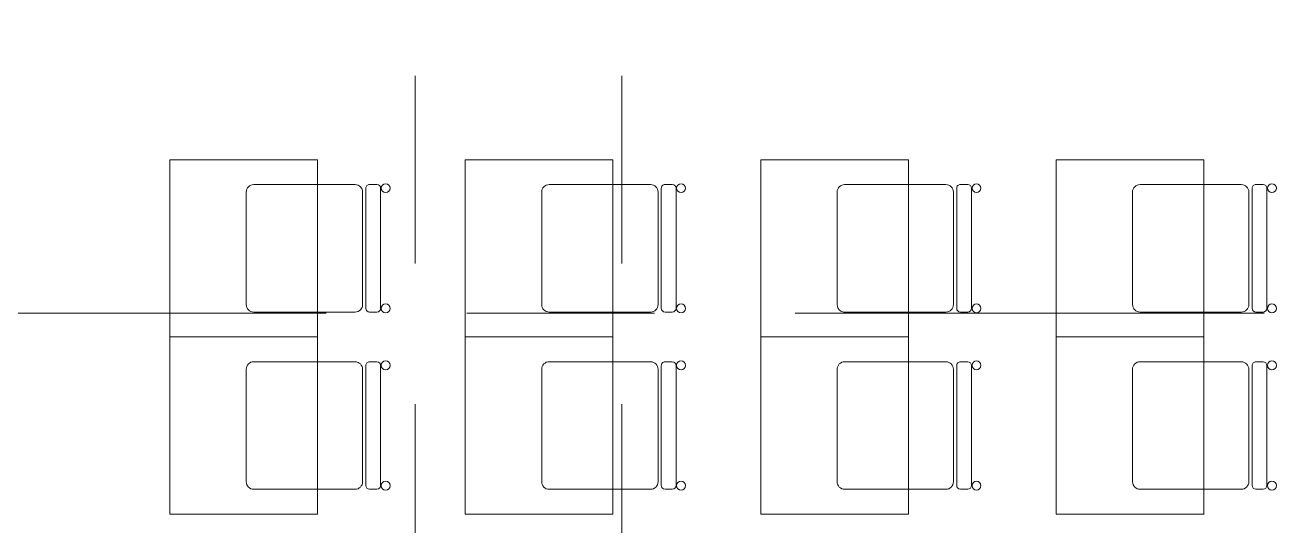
# Model space of a CAD drawing. Header units: millimetres. Extents: x 35111 to 235598, y -8553 to 29000.
# Drawn here: x 59140 to 63391, y 2880 to 4576 of the extents above; entities that cross this region are included whole.
import ezdxf

# ---------------------------------------------------------------- set-up
doc = ezdxf.new("R2010")
doc.units = ezdxf.units.MM
doc.linetypes.add('Осевая', pattern=[3175, 635, -476.25, 1587.5, -476.25])
doc.layers.add('I-FURN-1', color=7, linetype='Continuous', lineweight=9, true_color=0xf0f0f0)
doc.layers.add('Оси-2', color=7, linetype='Осевая', lineweight=9)

# ---------------------------------------------------------------- blocks, each defined once
blk = doc.blocks.new('Стол базовый прямоугольный - 1_7а-25476368-План размещения напольных электротехнических лючков и розеток 3 этажа в осях 12-23')
at = {"layer": 'I-FURN-1'}
for p, q in [((250, 300), (-250, 300)), ((-250, 300), (-250, -300)), ((250, -300), (250, 300)), ((-250, -300), (250, -300))]:
    blk.add_line(p, q, dxfattribs=at)
blk = doc.blocks.new('Стул Breuer - 1_9а-25403171-План размещения напольных электротехнических лючков и розеток 3 этажа в осях 12-23')
at = {"layer": 'I-FURN-1'}
for p, q in [((-215.9, 215.9), (-215.9, 0)), ((190.5, 241.3), (-190.5, 241.3)), ((215.9, 0), (215.9, 215.9)), ((-215.9, 0), (-215.9, -127)), ((215.9, -127), (215.9, 0)), ((203.2, -163.5), (-203.2, -163.5)), ((-190.5, -152.4), (190.5, -152.4)), ((-215.9, -176.2), (-215.9, -200.8)), ((215.9, -200.8), (215.9, -176.2)), ((-203.2, -213.5), (203.2, -213.5))]:
    blk.add_line(p, q, dxfattribs=at)
for centre, radius, start, end in [((-190.5, 215.9), 25.4, 90, 180), ((190.5, 215.9), 25.4, 0, 90), ((-190.5, -127), 25.4, 180, 270), ((190.5, -127), 25.4, 270, 360), ((-203.2, -176.2), 12.7, 90, 180), ((203.2, -176.2), 12.7, 360, 90), ((-203.2, -200.8), 12.7, 180, 270), ((203.2, -200.8), 12.7, 270, 360), ((-203.5, -230.6), 15.1, 360, 180), ((-203.5, -230.6), 15.1, 180, 360), ((203.7, -230.6), 15.1, 360, 180), ((203.7, -230.6), 15.1, 180, 360)]:
    blk.add_arc(centre, radius, start, end, dxfattribs=at)
blk = doc.blocks.new('Стул Breuer - 1_9а-V102-План размещения напольных электротехнических лючков и розеток 3 этажа в осях 12-23')
at = {"layer": 'I-FURN-1'}
for p, q in [((-215.9, 215.9), (-215.9, 0)), ((190.5, 241.3), (-190.5, 241.3)), ((215.9, 0), (215.9, 215.9)), ((-215.9, 0), (-215.9, -127)), ((215.9, -127), (215.9, 0)), ((203.2, -163.5), (-203.2, -163.5)), ((-190.5, -152.4), (190.5, -152.4)), ((-215.9, -176.2), (-215.9, -200.8)), ((215.9, -200.8), (215.9, -176.2)), ((-203.2, -213.5), (203.2, -213.5))]:
    blk.add_line(p, q, dxfattribs=at)
for centre, radius, start, end in [((-190.5, 215.9), 25.4, 135, 180), ((-190.5, 215.9), 25.4, 90, 135), ((190.5, 215.9), 25.4, 0, 90), ((-190.5, -127), 25.4, 180, 270), ((190.5, -127), 25.4, 270, 360), ((-203.2, -176.2), 12.7, 90, 180), ((203.2, -176.2), 12.7, 360, 90), ((-203.2, -200.8), 12.7, 180, 270), ((203.2, -200.8), 12.7, 270, 360), ((-203.5, -230.6), 15.1, 360, 180), ((-203.5, -230.6), 15.1, 180, 360), ((203.7, -230.6), 15.1, 360, 180), ((203.7, -230.6), 15.1, 180, 360)]:
    blk.add_arc(centre, radius, start, end, dxfattribs=at)
blk = doc.blocks.new('Стул Breuer - 1_9а-V95-План размещения напольных электротехнических лючков и розеток 3 этажа в осях 12-23')
at = {"layer": 'I-FURN-1'}
for p, q in [((-215.9, 215.9), (-215.9, 0)), ((190.5, 241.3), (-190.5, 241.3)), ((215.9, 0), (215.9, 215.9)), ((-215.9, 0), (-215.9, -127)), ((215.9, -127), (215.9, 0)), ((203.2, -163.5), (-203.2, -163.5)), ((-190.5, -152.4), (190.5, -152.4)), ((-215.9, -176.2), (-215.9, -200.8)), ((215.9, -200.8), (215.9, -176.2)), ((-203.2, -213.5), (203.2, -213.5))]:
    blk.add_line(p, q, dxfattribs=at)
for centre, radius, start, end in [((-190.5, 215.9), 25.4, 150, 180), ((-190.5, 215.9), 25.4, 90, 150), ((190.5, 215.9), 25.4, 0, 90), ((-190.5, -127), 25.4, 180, 270), ((190.5, -127), 25.4, 270, 360), ((-203.2, -176.2), 12.7, 90, 180), ((203.2, -176.2), 12.7, 360, 90), ((-203.2, -200.8), 12.7, 180, 270), ((203.2, -200.8), 12.7, 270, 360), ((-203.5, -230.6), 15.1, 360, 180), ((-203.5, -230.6), 15.1, 180, 360), ((203.7, -230.6), 15.1, 360, 180), ((203.7, -230.6), 15.1, 180, 360)]:
    blk.add_arc(centre, radius, start, end, dxfattribs=at)

msp = doc.modelspace()

# ---------------------------------------------------------------- linework, layer by layer
at = {"layer": 'Оси-2'}
for p, q in [((60460, 593.7), (60460, 24850)), ((61160, 593.7), (61160, 24850)), ((38410.7, 3600), (82250, 3600))]:
    msp.add_line(p, q, dxfattribs=at)

# ---------------------------------------------------------------- block references
at = {"layer": 'I-FURN-1'}
for p in [(59880, 3820.1), (60880, 3820.1), (61880, 3820.1), (62880, 3820.1), (59880, 3220.1), (60880, 3220.1), (61880, 3220.1), (62880, 3220.1)]:
    msp.add_blockref('Стол базовый прямоугольный - 1_7а-25476368-План размещения напольных электротехнических лючков и розеток 3 этажа в осях 12-23', p, dxfattribs=at)
at = {"layer": 'I-FURN-1', "rotation": 89.99999999999959}
for name, p in [('Стул Breuer - 1_9а-25403171-План размещения напольных электротехнических лючков и розеток 3 этажа в осях 12-23', (60130, 3820.1)), ('Стул Breuer - 1_9а-25403171-План размещения напольных электротехнических лючков и розеток 3 этажа в осях 12-23', (61130, 3820.1)), ('Стул Breuer - 1_9а-V95-План размещения напольных электротехнических лючков и розеток 3 этажа в осях 12-23', (62130, 3820.1)), ('Стул Breuer - 1_9а-25403171-План размещения напольных электротехнических лючков и розеток 3 этажа в осях 12-23', (63130, 3820.1)), ('Стул Breuer - 1_9а-25403171-План размещения напольных электротехнических лючков и розеток 3 этажа в осях 12-23', (60130, 3220.1)), ('Стул Breuer - 1_9а-V102-План размещения напольных электротехнических лючков и розеток 3 этажа в осях 12-23', (61130, 3220.1)), ('Стул Breuer - 1_9а-25403171-План размещения напольных электротехнических лючков и розеток 3 этажа в осях 12-23', (62130, 3220.1)), ('Стул Breuer - 1_9а-25403171-План размещения напольных электротехнических лючков и розеток 3 этажа в осях 12-23', (63130, 3220.1))]:
    msp.add_blockref(name, p, dxfattribs=at)

doc.saveas('drawing.dxf')
